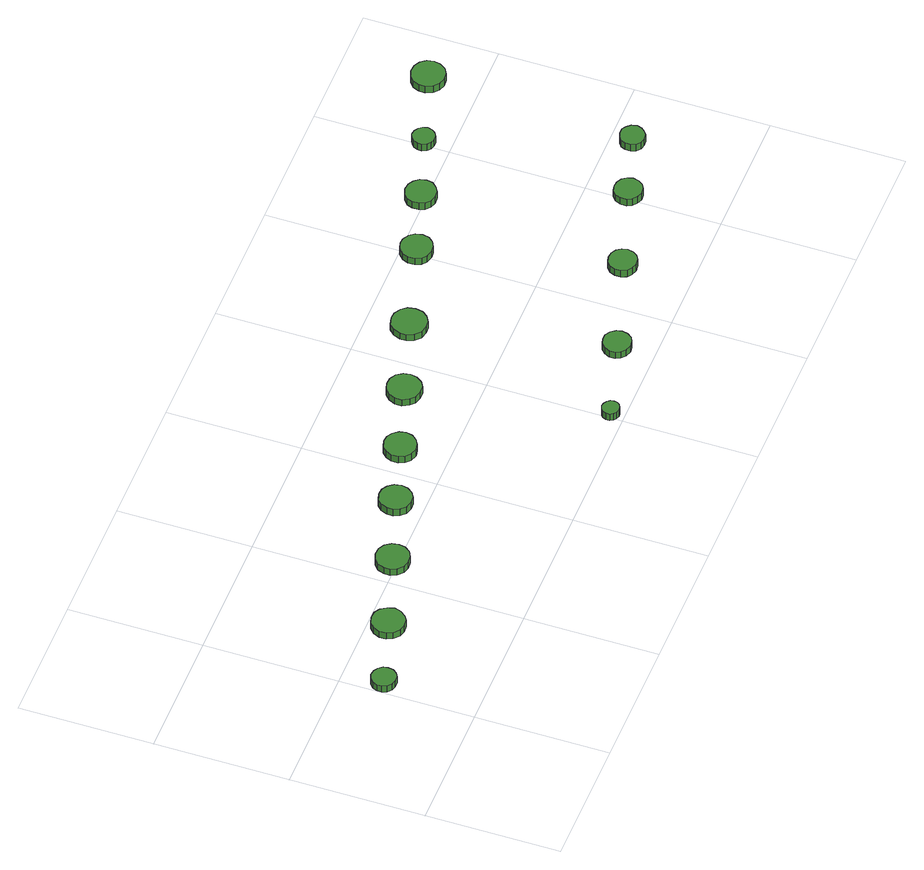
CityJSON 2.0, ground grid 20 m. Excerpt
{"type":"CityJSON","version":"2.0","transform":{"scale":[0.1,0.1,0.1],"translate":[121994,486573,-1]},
"CityObjects":{
"tree1":{"type":"SolitaryVegetationObject","attributes":{"function":"something"},"geometry":[{"type":"MultiSurface","lod":"1","boundaries":[[[0,1,2,3,4,5,6,7,8,9,10,11,12,13,14]],[[15,16,17,18,19,20,21,22,23,24,25,26,27,28,29]],[[0,29,28,1]],[[1,28,27,2]],[[2,27,26,3]],[[3,26,25,4]],[[4,25,24,5]],[[5,24,23,6]],[[6,23,22,7]],[[7,22,21,8]],[[8,21,20,9]],[[9,20,19,10]],[[10,19,18,11]],[[11,18,17,12]],[[12,17,16,13]],[[13,16,15,14]],[[14,15,29,0]]]}]},
"tree2":{"type":"SolitaryVegetationObject","attributes":{"function":"something"},"geometry":[{"type":"MultiSurface","lod":"1","boundaries":[[[30,31,32,33,34,35,36,37,38,39,40,41,42,43,44]],[[45,46,47,48,49,50,51,52,53,54,55,56,57,58,59]],[[30,59,58,31]],[[31,58,57,32]],[[32,57,56,33]],[[33,56,55,34]],[[34,55,54,35]],[[35,54,53,36]],[[36,53,52,37]],[[37,52,51,38]],[[38,51,50,39]],[[39,50,49,40]],[[40,49,48,41]],[[41,48,47,42]],[[42,47,46,43]],[[43,46,45,44]],[[44,45,59,30]]]}]},
"tree3":{"type":"SolitaryVegetationObject","attributes":{"function":"something"},"geometry":[{"type":"MultiSurface","lod":"1","boundaries":[[[60,61,62,63,64,65,66,67,68,69,70,71,72,73,74]],[[75,76,77,78,79,80,81,82,83,84,85,86,87,88,89]],[[60,89,88,61]],[[61,88,87,62]],[[62,87,86,63]],[[63,86,85,64]],[[64,85,84,65]],[[65,84,83,66]],[[66,83,82,67]],[[67,82,81,68]],[[68,81,80,69]],[[69,80,79,70]],[[70,79,78,71]],[[71,78,77,72]],[[72,77,76,73]],[[73,76,75,74]],[[74,75,89,60]]]}]},
"tree4":{"type":"SolitaryVegetationObject","attributes":{"function":"something"},"geometry":[{"type":"MultiSurface","lod":"1","boundaries":[[[90,91,92,93,94,95,96,97,98,99,100,101,102,103,104]],[[105,106,107,108,109,110,111,112,113,114,115,116,117,118,119]],[[90,119,118,91]],[[91,118,117,92]],[[92,117,116,93]],[[93,116,115,94]],[[94,115,114,95]],[[95,114,113,96]],[[96,113,112,97]],[[97,112,111,98]],[[98,111,110,99]],[[99,110,109,100]],[[100,109,108,101]],[[101,108,107,102]],[[102,107,106,103]],[[103,106,105,104]],[[104,105,119,90]]]}]},
"tree5":{"type":"SolitaryVegetationObject","attributes":{"function":"something"},"geometry":[{"type":"MultiSurface","lod":"1","boundaries":[[[120,121,122,123,124,125,126,127,128,129,130,131,132,133,134]],[[135,136,137,138,139,140,141,142,143,144,145,146,147,148,149]],[[120,149,148,121]],[[121,148,147,122]],[[122,147,146,123]],[[123,146,145,124]],[[124,145,144,125]],[[125,144,143,126]],[[126,143,142,127]],[[127,142,141,128]],[[128,141,140,129]],[[129,140,139,130]],[[130,139,138,131]],[[131,138,137,132]],[[132,137,136,133]],[[133,136,135,134]],[[134,135,149,120]]]}]},
"tree6":{"type":"SolitaryVegetationObject","attributes":{"function":"something"},"geometry":[{"type":"MultiSurface","lod":"1","boundaries":[[[150,151,152,153,154,155,156,157,158,159,160,161,162,163,164]],[[165,166,167,168,169,170,171,172,173,174,175,176,177,178,179]],[[150,179,178,151]],[[151,178,177,152]],[[152,177,176,153]],[[153,176,175,154]],[[154,175,174,155]],[[155,174,173,156]],[[156,173,172,157]],[[157,172,171,158]],[[158,171,170,159]],[[159,170,169,160]],[[160,169,168,161]],[[161,168,167,162]],[[162,167,166,163]],[[163,166,165,164]],[[164,165,179,150]]]}]},
"tree7":{"type":"SolitaryVegetationObject","attributes":{"function":"something"},"geometry":[{"type":"MultiSurface","lod":"1","boundaries":[[[180,181,182,183,184,185,186,187,188,189,190,191,192,193,194]],[[195,196,197,198,199,200,201,202,203,204,205,206,207,208,209]],[[180,209,208,181]],[[181,208,207,182]],[[182,207,206,183]],[[183,206,205,184]],[[184,205,204,185]],[[185,204,203,186]],[[186,203,202,187]],[[187,202,201,188]],[[188,201,200,189]],[[189,200,199,190]],[[190,199,198,191]],[[191,198,197,192]],[[192,197,196,193]],[[193,196,195,194]],[[194,195,209,180]]]}]},
"tree8":{"type":"SolitaryVegetationObject","attributes":{"function":"something"},"geometry":[{"type":"MultiSurface","lod":"1","boundaries":[[[210,211,212,213,214,215,216,217,218,219,220,221,222,223,224]],[[225,226,227,228,229,230,231,232,233,234,235,236,237,238,239]],[[210,239,238,211]],[[211,238,237,212]],[[212,237,236,213]],[[213,236,235,214]],[[214,235,234,215]],[[215,234,233,216]],[[216,233,232,217]],[[217,232,231,218]],[[218,231,230,219]],[[219,230,229,220]],[[220,229,228,221]],[[221,228,227,222]],[[222,227,226,223]],[[223,226,225,224]],[[224,225,239,210]]]}]},
"tree9":{"type":"SolitaryVegetationObject","attributes":{"function":"something"},"geometry":[{"type":"MultiSurface","lod":"1","boundaries":[[[240,241,242,243,244,245,246,247,248,249,250,251,252,253,254]],[[255,256,257,258,259,260,261,262,263,264,265,266,267,268,269]],[[240,269,268,241]],[[241,268,267,242]],[[242,267,266,243]],[[243,266,265,244]],[[244,265,264,245]],[[245,264,263,246]],[[246,263,262,247]],[[247,262,261,248]],[[248,261,260,249]],[[249,260,259,250]],[[250,259,258,251]],[[251,258,257,252]],[[252,257,256,253]],[[253,256,255,254]],[[254,255,269,240]]]}]},
"tree10":{"type":"SolitaryVegetationObject","attributes":{"function":"something"},"geometry":[{"type":"MultiSurface","lod":"1","boundaries":[[[270,271,272,273,274,275,276,277,278,279,280,281,282,283,284]],[[285,286,287,288,289,290,291,292,293,294,295,296,297,298,299]],[[270,299,298,271]],[[271,298,297,272]],[[272,297,296,273]],[[273,296,295,274]],[[274,295,294,275]],[[275,294,293,276]],[[276,293,292,277]],[[277,292,291,278]],[[278,291,290,279]],[[279,290,289,280]],[[280,289,288,281]],[[281,288,287,282]],[[282,287,286,283]],[[283,286,285,284]],[[284,285,299,270]]]}]},
"tree11":{"type":"SolitaryVegetationObject","attributes":{"function":"something"},"geometry":[{"type":"MultiSurface","lod":"1","boundaries":[[[300,301,302,303,304,305,306,307,308,309,310,311,312,313,314]],[[315,316,317,318,319,320,321,322,323,324,325,326,327,328,329]],[[300,329,328,301]],[[301,328,327,302]],[[302,327,326,303]],[[303,326,325,304]],[[304,325,324,305]],[[305,324,323,306]],[[306,323,322,307]],[[307,322,321,308]],[[308,321,320,309]],[[309,320,319,310]],[[310,319,318,311]],[[311,318,317,312]],[[312,317,316,313]],[[313,316,315,314]],[[314,315,329,300]]]}]},
"tree12":{"type":"SolitaryVegetationObject","attributes":{"function":"something"},"geometry":[{"type":"MultiSurface","lod":"1","boundaries":[[[330,331,332,333,334,335,336,337,338,339,340,341,342,343,344]],[[345,346,347,348,349,350,351,352,353,354,355,356,357,358,359]],[[330,359,358,331]],[[331,358,357,332]],[[332,357,356,333]],[[333,356,355,334]],[[334,355,354,335]],[[335,354,353,336]],[[336,353,352,337]],[[337,352,351,338]],[[338,351,350,339]],[[339,350,349,340]],[[340,349,348,341]],[[341,348,347,342]],[[342,347,346,343]],[[343,346,345,344]],[[344,345,359,330]]]}]},
"tree13":{"type":"SolitaryVegetationObject","attributes":{"function":"something"},"geometry":[{"type":"MultiSurface","lod":"1","boundaries":[[[360,361,362,363,364,365,366,367,368,369,370,371,372,373,374]],[[375,376,377,378,379,380,381,382,383,384,385,386,387,388,389]],[[360,389,388,361]],[[361,388,387,362]],[[362,387,386,363]],[[363,386,385,364]],[[364,385,384,365]],[[365,384,383,366]],[[366,383,382,367]],[[367,382,381,368]],[[368,381,380,369]],[[369,380,379,370]],[[370,379,378,371]],[[371,378,377,372]],[[372,377,376,373]],[[373,376,375,374]],[[374,375,389,360]]]}]},
"tree14":{"type":"SolitaryVegetationObject","attributes":{"function":"something"},"geometry":[{"type":"MultiSurface","lod":"1","boundaries":[[[390,391,392,393,394,395,396,397,398,399,400,401,402,403,404]],[[405,406,407,408,409,410,411,412,413,414,415,416,417,418,419]],[[390,419,418,391]],[[391,418,417,392]],[[392,417,416,393]],[[393,416,415,394]],[[394,415,414,395]],[[395,414,413,396]],[[396,413,412,397]],[[397,412,411,398]],[[398,411,410,399]],[[399,410,409,400]],[[400,409,408,401]],[[401,408,407,402]],[[402,407,406,403]],[[403,406,405,404]],[[404,405,419,390]]]}]},
"tree15":{"type":"SolitaryVegetationObject","attributes":{"function":"something"},"geometry":[{"type":"MultiSurface","lod":"1","boundaries":[[[420,421,422,423,424,425,426,427,428,429,430,431,432,433,434]],[[435,436,437,438,439,440,441,442,443,444,445,446,447,448,449]],[[420,449,448,421]],[[421,448,447,422]],[[422,447,446,423]],[[423,446,445,424]],[[424,445,444,425]],[[425,444,443,426]],[[426,443,442,427]],[[427,442,441,428]],[[428,441,440,429]],[[429,440,439,430]],[[430,439,438,431]],[[431,438,437,432]],[[432,437,436,433]],[[433,436,435,434]],[[434,435,449,420]]]}]},
"tree16":{"type":"SolitaryVegetationObject","attributes":{"function":"something"},"geometry":[{"type":"MultiSurface","lod":"1","boundaries":[[[450,451,452,453,454,455,456,457,458,459,460,461,462,463,464]],[[465,466,467,468,469,470,471,472,473,474,475,476,477,478,479]],[[450,479,478,451]],[[451,478,477,452]],[[452,477,476,453]],[[453,476,475,454]],[[454,475,474,455]],[[455,474,473,456]],[[456,473,472,457]],[[457,472,471,458]],[[458,471,470,459]],[[459,470,469,460]],[[460,469,468,461]],[[461,468,467,462]],[[462,467,466,463]],[[463,466,465,464]],[[464,465,479,450]]]}]}
},
"vertices":[
[38,141,17],[37,148,17],[32,154,17],[26,158,17],[18,159,17],[11,157,17],[5,152,17],[2,145,17],[2,137,17],[5,130,17],[11,125,17],[18,123,17],[26,123,17],[32,127,17],[37,133,17],[37,133,5],[32,127,5],[26,123,5],[18,123,5],[11,125,5],[5,130,5],[2,137,5],[2,145,5],[5,152,5],[11,157,5],[18,159,5],[26,158,5],[32,154,5],[37,148,5],[38,141,5],
[148,171,17],[145,181,17],[139,190,17],[131,195,17],[120,196,17],[111,193,17],[103,186,17],[99,176,17],[99,166,17],[103,157,17],[111,150,17],[120,147,17],[131,148,17],[139,153,17],[145,161,17],[145,161,5],[139,153,5],[131,148,5],[120,147,5],[111,150,5],[103,157,5],[99,166,5],[99,176,5],[103,186,5],[111,193,5],[120,196,5],[131,195,5],[139,190,5],[145,181,5],[148,171,5],
[264,207,17],[262,217,17],[256,226,17],[247,231,17],[236,232,17],[227,229,17],[219,222,17],[215,212,17],[215,202,17],[219,193,17],[227,186,17],[236,183,17],[247,184,17],[256,189,17],[262,197,17],[262,197,5],[256,189,5],[247,184,5],[236,183,5],[227,186,5],[219,193,5],[215,202,5],[215,212,5],[219,222,5],[227,229,5],[236,232,5],[247,231,5],[256,226,5],[262,217,5],[264,207,5],
[370,242,18],[368,252,18],[362,260,18],[354,265,18],[344,266,18],[334,263,18],[327,256,18],[323,247,18],[323,237,18],[327,228,18],[334,221,18],[344,218,18],[354,219,18],[362,224,18],[368,232,18],[368,232,5],[362,224,5],[354,219,5],[344,218,5],[334,221,5],[327,228,5],[323,237,5],[323,247,5],[327,256,5],[334,263,5],[344,266,5],[354,265,5],[362,260,5],[368,252,5],[370,242,5],
[467,270,18],[465,280,18],[459,288,18],[451,293,18],[441,294,18],[431,291,18],[424,284,18],[420,275,18],[420,265,18],[424,256,18],[431,250,18],[441,246,18],[451,248,18],[459,253,18],[465,261,18],[465,261,5],[459,253,5],[451,248,5],[441,246,5],[431,250,5],[424,256,5],[420,265,5],[420,275,5],[424,284,5],[431,291,5],[441,294,5],[451,293,5],[459,288,5],[465,280,5],[467,270,5],
[622,20,18],[621,25,18],[618,29,18],[613,32,18],[608,33,18],[603,31,18],[599,28,18],[596,23,18],[596,17,18],[599,12,18],[603,9,18],[608,7,18],[613,8,18],[618,11,18],[621,15,18],[621,15,5],[618,11,5],[613,8,5],[608,7,5],[603,9,5],[599,12,5],[596,17,5],[596,23,5],[599,28,5],[603,31,5],[608,33,5],[613,32,5],[618,29,5],[621,25,5],[622,20,5],
[574,303,17],[572,313,17],[566,322,17],[557,327,17],[546,328,17],[536,325,17],[529,318,17],[524,308,17],[524,298,17],[529,288,17],[536,281,17],[546,278,17],[557,279,17],[566,284,17],[572,293,17],[572,293,5],[566,284,5],[557,279,5],[546,278,5],[536,281,5],[529,288,5],[524,298,5],[524,308,5],[529,318,5],[536,325,5],[546,328,5],[557,327,5],[566,322,5],[572,313,5],[574,303,5],
[751,55,18],[749,63,18],[744,70,18],[736,75,18],[728,75,18],[719,73,18],[713,67,18],[709,59,18],[709,50,18],[713,43,18],[719,37,18],[728,34,18],[736,35,18],[744,39,18],[749,46,18],[749,46,6],[744,39,6],[736,35,6],[728,34,6],[719,37,6],[713,43,6],[709,50,6],[709,59,6],[713,67,6],[719,73,6],[728,75,6],[736,75,6],[744,70,6],[749,63,6],[751,55,6],
[694,339,17],[692,350,17],[686,358,17],[676,364,17],[666,365,17],[655,362,17],[647,354,17],[643,344,17],[643,334,17],[647,324,17],[655,316,17],[666,313,17],[676,314,17],[686,320,17],[692,328,17],[692,328,5],[686,320,5],[676,314,5],[666,313,5],[655,316,5],[647,324,5],[643,334,5],[643,344,5],[647,354,5],[655,362,5],[666,365,5],[676,364,5],[686,358,5],[692,350,5],[694,339,5],
[900,101,18],[898,109,18],[893,116,18],[886,120,18],[877,121,18],[869,119,18],[862,113,18],[859,105,18],[859,96,18],[862,88,18],[869,83,18],[877,80,18],[886,81,18],[893,85,18],[898,92,18],[898,92,5],[893,85,5],[886,81,5],[877,80,5],[869,83,5],[862,88,5],[859,96,5],[859,105,5],[862,113,5],[869,119,5],[877,121,5],[886,120,5],[893,116,5],[898,109,5],[900,101,5],
[830,378,17],[828,388,17],[822,396,17],[813,401,17],[804,402,17],[794,399,17],[787,392,17],[783,383,17],[783,373,17],[787,364,17],[794,358,17],[804,355,17],[813,356,17],[822,361,17],[828,368,17],[828,368,5],[822,361,5],[813,356,5],[804,355,5],[794,358,5],[787,364,5],[783,373,5],[783,383,5],[787,392,5],[794,399,5],[804,402,5],[813,401,5],[822,396,5],[828,388,5],[830,378,5],
[927,407,20],[925,417,20],[919,424,20],[911,429,20],[901,430,20],[892,427,20],[885,421,20],[882,412,20],[882,403,20],[885,394,20],[892,388,20],[901,385,20],[911,386,20],[919,391,20],[925,398,20],[925,398,7],[919,391,7],[911,386,7],[901,385,7],[892,388,7],[885,394,7],[882,403,7],[882,412,7],[885,421,7],[892,427,7],[901,430,7],[911,429,7],[919,424,7],[925,417,7],[927,407,7],
[1030,140,18],[1028,148,18],[1023,155,18],[1015,159,18],[1007,160,18],[999,158,18],[992,152,18],[989,144,18],[989,135,18],[992,128,18],[999,122,18],[1007,119,18],[1015,120,18],[1023,124,18],[1028,131,18],[1028,131,5],[1023,124,5],[1015,120,5],[1007,119,5],[999,122,5],[992,128,5],[989,135,5],[989,144,5],[992,152,5],[999,158,5],[1007,160,5],[1015,159,5],[1023,155,5],[1028,148,5],[1030,140,5],
[1019,439,23],[1017,446,23],[1013,451,23],[1007,455,23],[1000,456,23],[994,453,23],[989,449,23],[986,443,23],[986,436,23],[989,429,23],[994,425,23],[1000,423,23],[1007,423,23],[1013,427,23],[1017,432,23],[1017,432,10],[1013,427,10],[1007,423,10],[1000,423,10],[994,425,10],[989,429,10],[986,436,10],[986,443,10],[989,449,10],[994,453,10],[1000,456,10],[1007,455,10],[1013,451,10],[1017,446,10],[1019,439,10],
[1126,169,18],[1124,177,18],[1119,183,18],[1113,187,18],[1105,187,18],[1098,185,18],[1092,180,18],[1089,173,18],[1089,165,18],[1092,158,18],[1098,153,18],[1105,151,18],[1113,152,18],[1119,156,18],[1124,162,18],[1124,162,5],[1119,156,5],[1113,152,5],[1105,151,5],[1098,153,5],[1092,158,5],[1089,165,5],[1089,173,5],[1092,180,5],[1098,185,5],[1105,187,5],[1113,187,5],[1119,183,5],[1124,177,5],[1126,169,5],
[1137,473,27],[1135,483,27],[1129,491,27],[1120,496,27],[1109,497,27],[1100,494,27],[1092,487,27],[1088,478,27],[1088,468,27],[1092,458,27],[1100,451,27],[1109,448,27],[1120,449,27],[1129,454,27],[1135,463,27],[1135,463,14],[1129,454,14],[1120,449,14],[1109,448,14],[1100,451,14],[1092,458,14],[1088,468,14],[1088,478,14],[1092,487,14],[1100,494,14],[1109,497,14],[1120,496,14],[1129,491,14],[1135,483,14],[1137,473,14]
]}
